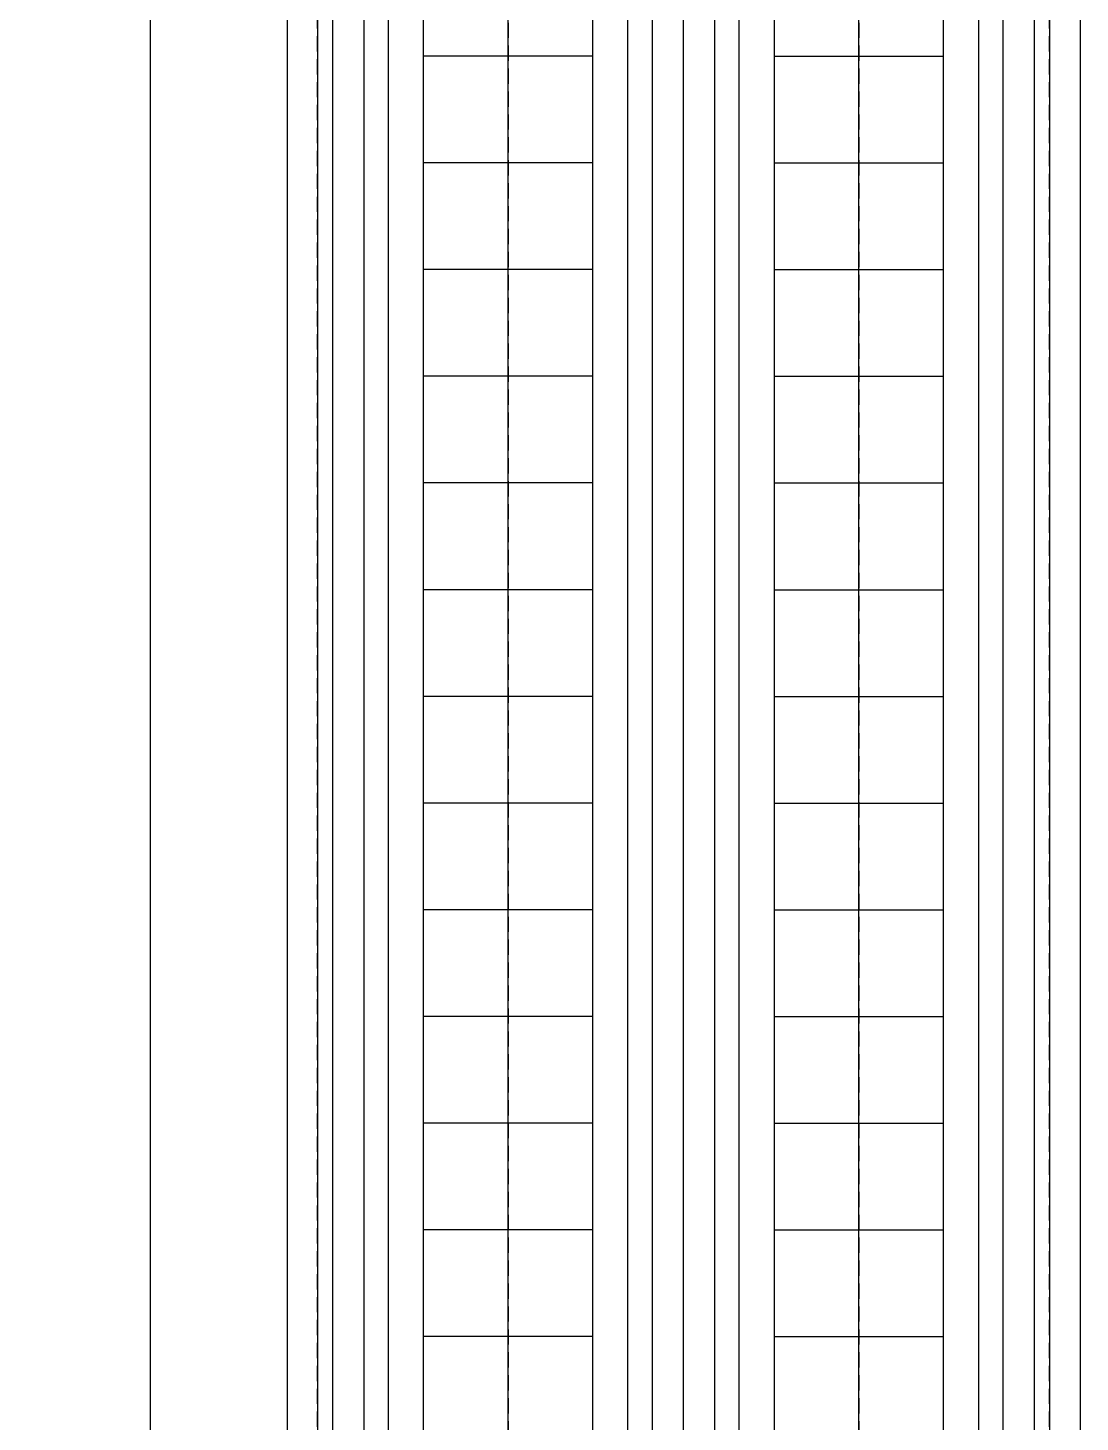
# Model space of a CAD drawing. Header units: millimetres. Extents: x -7718 to 414843, y 91724 to 341395.
# Drawn here: x 147553 to 151003, y 216652 to 221226 of the extents above; entities that cross this region are included whole.
import ezdxf
from ezdxf.xclip import XClip

# ---------------------------------------------------------------- set-up
doc = ezdxf.new("R2010")
doc.units = ezdxf.units.MM
doc.header["$LTSCALE"] = 200
doc.header["$MEASUREMENT"] = 0
doc.linetypes.add('HID', pattern=[5, 3, -2])
doc.linetypes.add('HIDDEN2', pattern=[0.188, 0.125, -0.063])
doc.layers.add('e-plan', color=9, linetype='CONTINUOUS')

# ---------------------------------------------------------------- blocks, each defined once
blk = doc.blocks.new('A$C74BE2CBA')
at = {"layer": 'e-plan', "linetype": 'HIDDEN2', "ltscale": 2}
for p, q in [((14000, 2400), (0, 2400)), ((0, 1775), (14000, 1775)), ((0, 625), (14000, 625)), ((14000, 0), (0, 0))]:
    blk.add_line(p, q, dxfattribs=at)
at = {"layer": 'e-plan'}
for p, q in [((14000, 2350), (0, 2350)), ((13305, 2247.5), (1100, 2247.5)), ((13305, 2167.5), (1100, 2167.5)), ((12745, 2052.5), (1660, 2052.5)), ((5975.6, 1497.5), (5975.6, 2052.5)), ((6325.6, 1497.5), (6325.6, 2052.5)), ((6675.6, 1497.5), (6675.6, 2052.5)), ((7025.6, 1497.5), (7025.6, 2052.5)), ((7375.6, 1497.5), (7375.6, 2052.5)), ((7725.6, 1497.5), (7725.6, 2052.5)), ((8075.6, 1497.5), (8075.6, 2052.5)), ((8425.6, 1497.5), (8425.6, 2052.5)), ((8775.6, 1497.5), (8775.6, 2052.5)), ((9125.6, 1497.5), (9125.6, 2052.5)), ((9475.6, 1497.5), (9475.6, 2052.5)), ((9825.6, 1497.5), (9825.6, 2052.5)), ((10175.6, 1497.5), (10175.6, 2052.5)), ((12275.6, 1775), (2236.8, 1775)), ((12745, 1497.5), (1660, 1497.5)), ((13305, 1382.5), (1100, 1382.5)), ((13305, 1302.5), (1100, 1302.5)), ((14000, 1200), (0, 1200)), ((13305, 1097.5), (1100, 1097.5)), ((13305, 1017.5), (1100, 1017.5)), ((12745, 902.5), (1660, 902.5)), ((5975.6, 902.5), (5975.6, 347.5)), ((6325.6, 902.5), (6325.6, 347.5)), ((6675.6, 902.5), (6675.6, 347.5)), ((7025.6, 902.5), (7025.6, 347.5)), ((7375.6, 902.5), (7375.6, 347.5)), ((7725.6, 902.5), (7725.6, 347.5)), ((8075.6, 902.5), (8075.6, 347.5)), ((8425.6, 902.5), (8425.6, 347.5)), ((8775.6, 902.5), (8775.6, 347.5)), ((9125.6, 902.5), (9125.6, 347.5)), ((9475.6, 902.5), (9475.6, 347.5)), ((9825.6, 902.5), (9825.6, 347.5)), ((10175.6, 902.5), (10175.6, 347.5)), ((12275.6, 625), (2236.8, 625)), ((12745, 347.5), (1660, 347.5)), ((13305, 232.5), (1100, 232.5)), ((13305, 152.5), (1100, 152.5)), ((14000, 50), (0, 50))]:
    blk.add_line(p, q, dxfattribs=at)

msp = doc.modelspace()

# ---------------------------------------------------------------- linework, layer by layer
at = {"layer": 'e-plan'}
for p, q in [((148402.6, 227108.6), (148402.6, 215408.6)), ((148502.6, 227108.6), (148502.6, 215508.6)), ((150902.6, 227108.6), (150902.6, 215508.6)), ((151002.6, 227108.6), (151002.6, 215408.6))]:
    msp.add_line(p, q, dxfattribs=at)
at = {"layer": 'e-plan', "linetype": 'HID', "ltscale": 0.3}
msp.add_ellipse((148551.7, 218346.4), major_axis=(-8376.4, -5820.3), ratio=0.637255, start_param=4.370008, end_param=6.051303, dxfattribs=at)

# ---------------------------------------------------------------- block references
at = {"layer": 'e-plan'}
ref = msp.add_blockref('A$C74BE2CBA', (148502.6, 227108.6), dxfattribs=dict(at, rotation=270))
XClip(ref).set_block_clipping_path([(-143.2919796458, -549.3548321687), (11600.0041635139, 3856.4994181134)])

doc.saveas('drawing.dxf')
